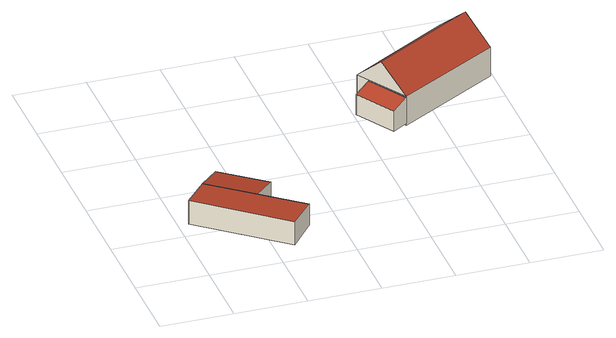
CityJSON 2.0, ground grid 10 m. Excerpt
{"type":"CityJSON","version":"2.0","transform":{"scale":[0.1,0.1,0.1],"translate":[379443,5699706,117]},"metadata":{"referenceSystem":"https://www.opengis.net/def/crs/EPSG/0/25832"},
"CityObjects":{
"building1":{"type":"Building","attributes":{"Gemeindeschluessel":"05911000","Geometrietyp2DReferenz":"3000","function":"31001_2464","roofType":"2100","measuredHeight":3.44,"storeysAboveGround":1},"geometry":[{"type":"Solid","lod":"2","boundaries":[[[[0,1,2,3]],[[4,5,1,0]],[[6,7,5,4]],[[8,9,7,6]],[[3,2,9,8]],[[6,4,0,3,8]],[[1,5,7,9,2]]]],"semantics":{"surfaces":[{"type":"WallSurface"},{"type":"RoofSurface"},{"type":"GroundSurface"}],"values":[[0,0,0,0,0,1,2]]}}]},
"building2":{"type":"Building","attributes":{"Gemeindeschluessel":"05911000","Geometrietyp2DReferenz":"3000","function":"31001_2723","roofType":"2100","measuredHeight":3.31,"storeysAboveGround":1},"geometry":[{"type":"Solid","lod":"2","boundaries":[[[[4,10,11,12]],[[0,13,10,4]],[[14,15,13,0]],[[12,11,15,14]],[[0,4,12,14]],[[10,13,15,11]]]],"semantics":{"surfaces":[{"type":"WallSurface"},{"type":"RoofSurface"},{"type":"GroundSurface"}],"values":[[0,0,0,0,1,2]]}}]},
"building3":{"type":"Building","attributes":{"Gemeindeschluessel":"05911000","Geometrietyp2DReferenz":"3000","function":"31001_2463","roofType":"2100","measuredHeight":3.89,"storeysAboveGround":1},"geometry":[{"type":"Solid","lod":"2","boundaries":[[[[16,17,18,19]],[[20,21,17,16]],[[22,23,21,20]],[[19,18,23,22]],[[20,16,19,22]],[[17,21,23,18]]]],"semantics":{"surfaces":[{"type":"WallSurface"},{"type":"RoofSurface"},{"type":"GroundSurface"}],"values":[[0,0,0,0,1,2]]}}]},
"building4":{"type":"Building","attributes":{"Gemeindeschluessel":"05911000","Geometrietyp2DReferenz":"3000","function":"31001_2721","roofType":"5000","measuredHeight":7.95,"storeysAboveGround":1},"geometry":[{"type":"Solid","lod":"2","boundaries":[[[[24,25,26,27]],[[28,29,25,24]],[[30,31,29,28]],[[27,26,31,30]],[[32,24,27,33]],[[28,32,33,30]],[[24,32,28]],[[30,33,27]],[[25,29,31,26]]]],"semantics":{"surfaces":[{"type":"WallSurface"},{"type":"RoofSurface"},{"type":"GroundSurface"}],"values":[[0,0,0,0,1,1,0,0,2]]}}]}
},
"vertices":[
[38,142,49],[38,142,18],[6,102,18],[6,102,53],[97,95,49],[97,95,18],[152,51,49],[152,51,18],[119,9,53],[119,9,18],
[97,95,16],[127,132,16],[127,132,40],[38,142,16],[68,179,40],[68,179,16],
[323,325,43],[323,325,4],[302,312,4],[302,312,34],[356,270,43],[356,270,4],[335,257,34],[335,257,4],
[453,425,44],[453,425,1],[313,342,1],[313,342,44],[497,352,44],[497,352,1],[356,270,45],[356,270,1],[475,389,80],[334,306,80]
]}
